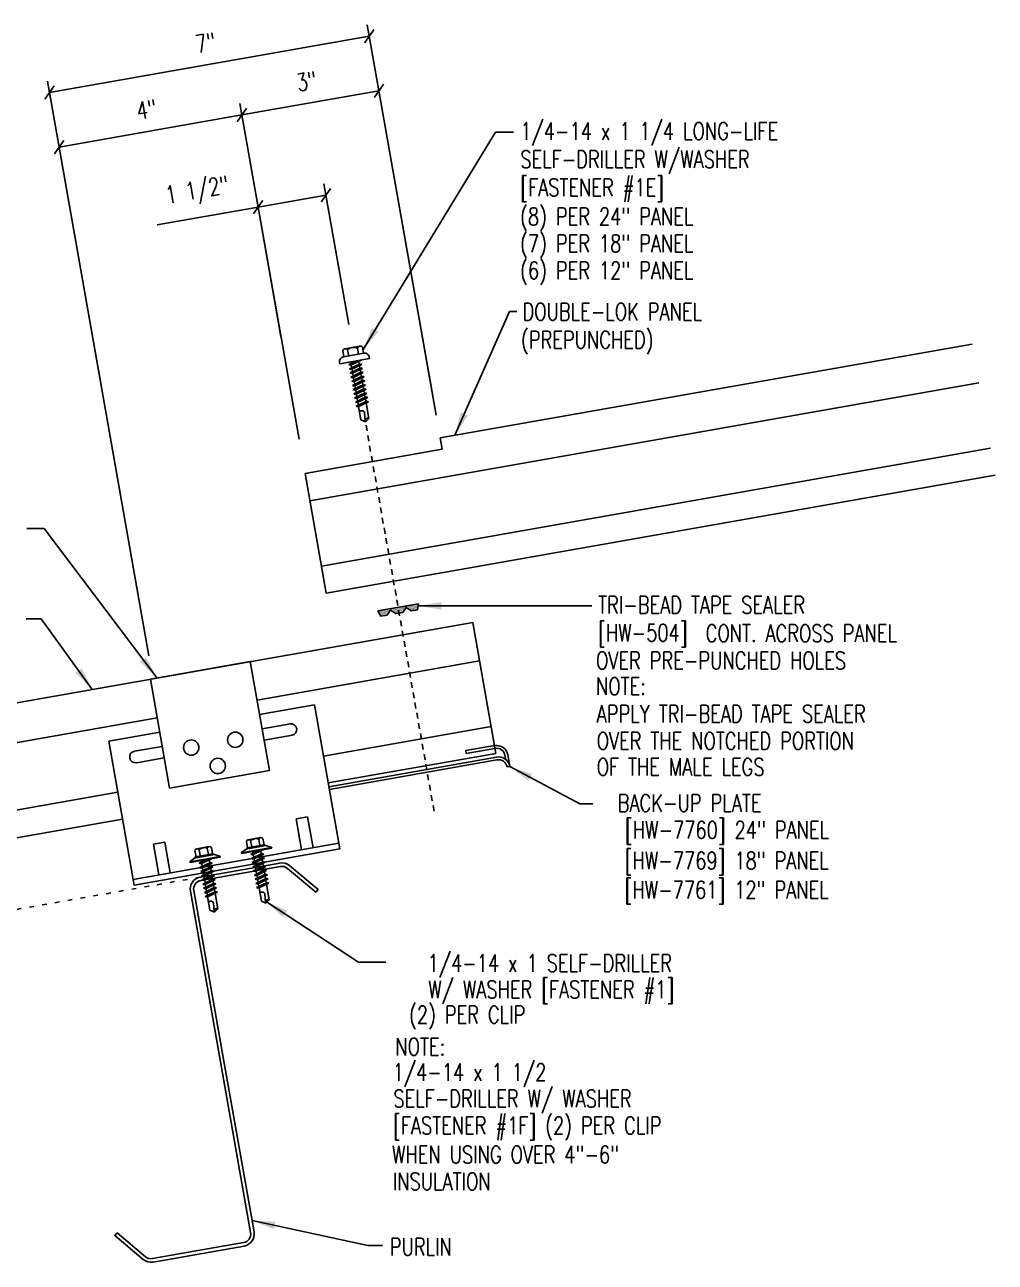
# Model space of a CAD drawing. Header units: inches. Extents: x 1 to 45.5, y 4.8 to 44.3.
# Drawn here: x 24.62 to 45.54, y 16.3 to 42.99 of the extents above; entities that cross this region are included whole.
import ezdxf
from ezdxf.enums import TextEntityAlignment as Align

# ---------------------------------------------------------------- set-up
doc = ezdxf.new("R2010")
doc.units = ezdxf.units.IN
doc.header["$MEASUREMENT"] = 0
doc.linetypes.add('ACAD_ISO07W100', pattern=[3, 0, -3])
doc.linetypes.add('DASH2', pattern=[0.1875, 0.125, -0.0625])
for name, color, linetype in [('CLIP', 5, 'Continuous'), ('DIM', 7, 'Continuous'), ('FASTENER', 9, 'Continuous'), ('PANEL', 11, 'Continuous'), ('STLA', 12, 'Continuous'), ('TAPE', 8, 'Continuous'), ('TEXT', 2, 'Continuous')]:
    doc.layers.add(name, color=color, linetype=linetype)
doc.styles.add('TEXT1', font='ROMANS.shx', dxfattribs={"width": 0.75, "height": 0.375})
doc.dimstyles.new('DETAIL', dxfattribs={"dimscale": 4, "dimtxt": 0.09375, "dimasz": 0.0625, "dimexe": 0.0625, "dimexo": 0.125, "dimgap": 0.0625, "dimtad": 1, "dimdec": 4, "dimzin": 3, "dimdsep": 46, "dimlunit": 4, "dimtxsty": 'TEXT1', "dimblk": 'ARCHTICK', "dimcen": 0.0625, "dimclrd": 7, "dimclre": 7, "dimclrt": 2, "dimadec": 0, "dimazin": 0, "dimtfac": 0.59375, "dimtdec": 4, "dimtmove": 0, "dimatfit": 3, "dimfxl": 0, "dimfrac": 2, "dimtolj": 1, "dimtzin": 3, "dimarcsym": 0})
doc.dimstyles.new('DETAIL$7', dxfattribs={"dimscale": 4, "dimtxt": 0.09375, "dimasz": 0.125, "dimexe": 0.0625, "dimexo": 0.125, "dimgap": 0.0625, "dimtad": 1, "dimdec": 4, "dimzin": 3, "dimdsep": 46, "dimlunit": 4, "dimtxsty": 'TEXT1', "dimblk": 'ARCHTICK', "dimcen": 0.0625, "dimclrd": 7, "dimclre": 7, "dimclrt": 2, "dimadec": 0, "dimazin": 0, "dimtfac": 0.59375, "dimtdec": 4, "dimtmove": 0, "dimatfit": 3, "dimfxl": 0, "dimfrac": 2, "dimtolj": 1, "dimtzin": 3, "dimarcsym": 0})

# ---------------------------------------------------------------- blocks, each defined once
blk = doc.blocks.new('_ArchTick')
at = {"color": 0, "linetype": 'ByBlock', "const_width": 0.15}
blk.add_lwpolyline([(-0.5, -0.5), (0.5, 0.5)], dxfattribs=at)
blk = doc.blocks.new('*D18')
at = {"layer": 'DEFPOINTS', "color": 0}
for p in [(29.297, 41.044), (30.617, 33.559), (27.379, 28.886)]:
    blk.add_point(p, dxfattribs=at)
at = {"layer": 'DIM', "color": 7, "lineweight": -2}
for p, q in [((30.53, 34.051), (29.254, 41.29)), ((25.358, 40.349), (29.297, 41.044)), ((27.292, 29.378), (25.315, 40.595))]:
    blk.add_line(p, q, dxfattribs=at)
at = {"layer": 'DIM', "color": 7, "lineweight": -2, "xscale": 0.25, "yscale": 0.25, "zscale": 0.25}
for p, rotation in [((29.297, 41.044), 9.99999999999999), ((25.358, 40.349), 190)]:
    blk.add_blockref('_ArchTick', p, dxfattribs=dict(at, rotation=rotation))
at = {"layer": 'DIM', "color": 2, "insert": (27.245, 41.162), "char_height": 0.375, "attachment_point": 5, "rotation": 10, "style": 'TEXT1'}
blk.add_mtext('\\A1;4"', dxfattribs=at)
blk = doc.blocks.new('*D19')
at = {"layer": 'DEFPOINTS', "color": 0}
for p in [(32.252, 41.564), (33.571, 34.08), (30.617, 33.559)]:
    blk.add_point(p, dxfattribs=at)
at = {"layer": 'DIM', "color": 7, "lineweight": -2}
for p, q in [((33.485, 34.572), (32.208, 41.811)), ((29.297, 41.044), (32.252, 41.564)), ((30.53, 34.051), (29.254, 41.29))]:
    blk.add_line(p, q, dxfattribs=at)
at = {"layer": 'DIM', "color": 7, "lineweight": -2, "xscale": 0.25, "yscale": 0.25, "zscale": 0.25}
for p, rotation in [((32.252, 41.564), 9.99999999999999), ((29.297, 41.044), 190)]:
    blk.add_blockref('_ArchTick', p, dxfattribs=dict(at, rotation=rotation))
at = {"layer": 'DIM', "color": 2, "insert": (30.692, 41.77), "char_height": 0.375, "attachment_point": 5, "rotation": 10, "style": 'TEXT1'}
blk.add_mtext('\\A1;3"', dxfattribs=at)
blk = doc.blocks.new('*X9')
at = {"color": 0}
for p, q in [((-0.434, 0.135), (-0.434, 0.135)), ((-0.434, 0.123), (-0.434, 0.123)), ((-0.422, 0.141), (-0.422, 0.141)), ((-0.422, 0.129), (-0.422, 0.129)), ((-0.422, 0.117), (-0.422, 0.117)), ((-0.422, 0.105), (-0.422, 0.105)), ((-0.422, 0.094), (-0.422, 0.094)), ((-0.422, 0.082), (-0.422, 0.082)), ((-0.41, 0.135), (-0.41, 0.135)), ((-0.41, 0.123), (-0.41, 0.123)), ((-0.41, 0.111), (-0.41, 0.111)), ((-0.41, 0.1), (-0.41, 0.1)), ((-0.41, 0.088), (-0.41, 0.088)), ((-0.41, 0.076), (-0.41, 0.076)), ((-0.41, 0.064), (-0.41, 0.064)), ((-0.41, 0.053), (-0.41, 0.053)), ((-0.41, 0.041), (-0.41, 0.041)), ((-0.398, 0.141), (-0.398, 0.141)), ((-0.398, 0.129), (-0.398, 0.129)), ((-0.398, 0.117), (-0.398, 0.117)), ((-0.398, 0.105), (-0.398, 0.105)), ((-0.398, 0.094), (-0.398, 0.094)), ((-0.398, 0.082), (-0.398, 0.082)), ((-0.398, 0.07), (-0.398, 0.07)), ((-0.398, 0.059), (-0.398, 0.059)), ((-0.398, 0.047), (-0.398, 0.047)), ((-0.398, 0.035), (-0.398, 0.035)), ((-0.398, 0.023), (-0.398, 0.023)), ((-0.387, 0.135), (-0.387, 0.135)), ((-0.387, 0.123), (-0.387, 0.123)), ((-0.387, 0.111), (-0.387, 0.111)), ((-0.387, 0.1), (-0.387, 0.1)), ((-0.387, 0.088), (-0.387, 0.088)), ((-0.387, 0.076), (-0.387, 0.076)), ((-0.387, 0.064), (-0.387, 0.064)), ((-0.387, 0.053), (-0.387, 0.053)), ((-0.387, 0.041), (-0.387, 0.041)), ((-0.387, 0.029), (-0.387, 0.029)), ((-0.375, 0.141), (-0.375, 0.141)), ((-0.375, 0.129), (-0.375, 0.129)), ((-0.375, 0.117), (-0.375, 0.117)), ((-0.375, 0.105), (-0.375, 0.105)), ((-0.375, 0.094), (-0.375, 0.094)), ((-0.375, 0.082), (-0.375, 0.082)), ((-0.375, 0.07), (-0.375, 0.07)), ((-0.375, 0.059), (-0.375, 0.059)), ((-0.375, 0.047), (-0.375, 0.047)), ((-0.375, 0.035), (-0.375, 0.035)), ((-0.375, 0.023), (-0.375, 0.023)), ((-0.363, 0.135), (-0.363, 0.135)), ((-0.363, 0.123), (-0.363, 0.123)), ((-0.363, 0.111), (-0.363, 0.111)), ((-0.363, 0.1), (-0.363, 0.1)), ((-0.363, 0.088), (-0.363, 0.088)), ((-0.363, 0.076), (-0.363, 0.076)), ((-0.363, 0.064), (-0.363, 0.064)), ((-0.363, 0.053), (-0.363, 0.053)), ((-0.363, 0.041), (-0.363, 0.041)), ((-0.363, 0.029), (-0.363, 0.029)), ((-0.352, 0.141), (-0.352, 0.141)), ((-0.352, 0.129), (-0.352, 0.129)), ((-0.352, 0.117), (-0.352, 0.117)), ((-0.352, 0.105), (-0.352, 0.105)), ((-0.352, 0.094), (-0.352, 0.094)), ((-0.352, 0.082), (-0.352, 0.082)), ((-0.352, 0.07), (-0.352, 0.07)), ((-0.352, 0.059), (-0.352, 0.059)), ((-0.352, 0.047), (-0.352, 0.047)), ((-0.352, 0.035), (-0.352, 0.035)), ((-0.352, 0.023), (-0.352, 0.023)), ((-0.34, 0.135), (-0.34, 0.135)), ((-0.34, 0.123), (-0.34, 0.123)), ((-0.34, 0.111), (-0.34, 0.111)), ((-0.34, 0.1), (-0.34, 0.1)), ((-0.34, 0.088), (-0.34, 0.088)), ((-0.34, 0.076), (-0.34, 0.076)), ((-0.34, 0.064), (-0.34, 0.064)), ((-0.34, 0.053), (-0.34, 0.053)), ((-0.34, 0.041), (-0.34, 0.041)), ((-0.34, 0.029), (-0.34, 0.029)), ((-0.328, 0.141), (-0.328, 0.141)), ((-0.328, 0.129), (-0.328, 0.129)), ((-0.328, 0.117), (-0.328, 0.117)), ((-0.328, 0.105), (-0.328, 0.105)), ((-0.328, 0.094), (-0.328, 0.094)), ((-0.328, 0.082), (-0.328, 0.082)), ((-0.328, 0.07), (-0.328, 0.07)), ((-0.328, 0.059), (-0.328, 0.059)), ((-0.328, 0.047), (-0.328, 0.047)), ((-0.328, 0.035), (-0.328, 0.035)), ((-0.328, 0.023), (-0.328, 0.023)), ((-0.316, 0.135), (-0.316, 0.135)), ((-0.316, 0.123), (-0.316, 0.123)), ((-0.316, 0.111), (-0.316, 0.111)), ((-0.316, 0.1), (-0.316, 0.1)), ((-0.316, 0.088), (-0.316, 0.088)), ((-0.316, 0.076), (-0.316, 0.076)), ((-0.316, 0.064), (-0.316, 0.064)), ((-0.316, 0.053), (-0.316, 0.053)), ((-0.316, 0.041), (-0.316, 0.041)), ((-0.316, 0.029), (-0.316, 0.029)), ((-0.305, 0.141), (-0.305, 0.141)), ((-0.305, 0.129), (-0.305, 0.129)), ((-0.305, 0.117), (-0.305, 0.117)), ((-0.305, 0.105), (-0.305, 0.105)), ((-0.305, 0.094), (-0.305, 0.094)), ((-0.305, 0.082), (-0.305, 0.082)), ((-0.305, 0.07), (-0.305, 0.07)), ((-0.305, 0.059), (-0.305, 0.059)), ((-0.305, 0.047), (-0.305, 0.047)), ((-0.305, 0.035), (-0.305, 0.035)), ((-0.305, 0.023), (-0.305, 0.023)), ((-0.293, 0.135), (-0.293, 0.135)), ((-0.293, 0.123), (-0.293, 0.123)), ((-0.293, 0.111), (-0.293, 0.111)), ((-0.293, 0.1), (-0.293, 0.1)), ((-0.293, 0.088), (-0.293, 0.088)), ((-0.293, 0.076), (-0.293, 0.076)), ((-0.293, 0.064), (-0.293, 0.064)), ((-0.293, 0.053), (-0.293, 0.053)), ((-0.293, 0.041), (-0.293, 0.041)), ((-0.293, 0.029), (-0.293, 0.029)), ((-0.281, 0.141), (-0.281, 0.141)), ((-0.281, 0.129), (-0.281, 0.129)), ((-0.281, 0.117), (-0.281, 0.117)), ((-0.281, 0.105), (-0.281, 0.105)), ((-0.281, 0.094), (-0.281, 0.094)), ((-0.281, 0.082), (-0.281, 0.082)), ((-0.281, 0.07), (-0.281, 0.07)), ((-0.281, 0.059), (-0.281, 0.059)), ((-0.281, 0.047), (-0.281, 0.047)), ((-0.281, 0.035), (-0.281, 0.035)), ((-0.281, 0.023), (-0.281, 0.023)), ((-0.27, 0.135), (-0.27, 0.135)), ((-0.27, 0.123), (-0.27, 0.123)), ((-0.27, 0.111), (-0.27, 0.111)), ((-0.27, 0.1), (-0.27, 0.1)), ((-0.27, 0.088), (-0.27, 0.088)), ((-0.27, 0.076), (-0.27, 0.076)), ((-0.27, 0.064), (-0.27, 0.064)), ((-0.27, 0.053), (-0.27, 0.053)), ((-0.27, 0.041), (-0.27, 0.041)), ((-0.27, 0.029), (-0.27, 0.029)), ((-0.258, 0.141), (-0.258, 0.141)), ((-0.258, 0.129), (-0.258, 0.129)), ((-0.258, 0.117), (-0.258, 0.117)), ((-0.258, 0.105), (-0.258, 0.105)), ((-0.258, 0.094), (-0.258, 0.094)), ((-0.258, 0.082), (-0.258, 0.082)), ((-0.258, 0.07), (-0.258, 0.07)), ((-0.258, 0.059), (-0.258, 0.059)), ((-0.258, 0.047), (-0.258, 0.047)), ((-0.258, 0.035), (-0.258, 0.035)), ((-0.258, 0.023), (-0.258, 0.023)), ((-0.246, 0.135), (-0.246, 0.135)), ((-0.246, 0.123), (-0.246, 0.123)), ((-0.246, 0.111), (-0.246, 0.111)), ((-0.246, 0.1), (-0.246, 0.1)), ((-0.246, 0.088), (-0.246, 0.088)), ((-0.246, 0.076), (-0.246, 0.076)), ((-0.246, 0.064), (-0.246, 0.064)), ((-0.246, 0.053), (-0.246, 0.053)), ((-0.246, 0.041), (-0.246, 0.041)), ((-0.234, 0.141), (-0.234, 0.141)), ((-0.234, 0.129), (-0.234, 0.129)), ((-0.234, 0.117), (-0.234, 0.117)), ((-0.234, 0.105), (-0.234, 0.105)), ((-0.234, 0.094), (-0.234, 0.094)), ((-0.234, 0.082), (-0.234, 0.082)), ((-0.234, 0.07), (-0.234, 0.07)), ((-0.234, 0.059), (-0.234, 0.059)), ((-0.234, 0.047), (-0.234, 0.047)), ((-0.223, 0.135), (-0.223, 0.135)), ((-0.223, 0.123), (-0.223, 0.123)), ((-0.223, 0.111), (-0.223, 0.111)), ((-0.223, 0.1), (-0.223, 0.1)), ((-0.223, 0.088), (-0.223, 0.088)), ((-0.223, 0.076), (-0.223, 0.076)), ((-0.223, 0.064), (-0.223, 0.064)), ((-0.211, 0.141), (-0.211, 0.141)), ((-0.211, 0.129), (-0.211, 0.129)), ((-0.211, 0.117), (-0.211, 0.117)), ((-0.211, 0.105), (-0.211, 0.105)), ((-0.211, 0.094), (-0.211, 0.094)), ((-0.211, 0.082), (-0.211, 0.082)), ((-0.211, 0.07), (-0.211, 0.07)), ((-0.199, 0.135), (-0.199, 0.135)), ((-0.199, 0.123), (-0.199, 0.123)), ((-0.199, 0.111), (-0.199, 0.111)), ((-0.199, 0.1), (-0.199, 0.1)), ((-0.199, 0.088), (-0.199, 0.088)), ((-0.188, 0.141), (-0.188, 0.141)), ((-0.188, 0.129), (-0.188, 0.129)), ((-0.188, 0.117), (-0.188, 0.117)), ((-0.188, 0.105), (-0.188, 0.105)), ((-0.188, 0.094), (-0.188, 0.094)), ((-0.176, 0.135), (-0.176, 0.135)), ((-0.176, 0.123), (-0.176, 0.123)), ((-0.176, 0.111), (-0.176, 0.111)), ((-0.164, 0.141), (-0.164, 0.141)), ((-0.164, 0.129), (-0.164, 0.129)), ((-0.164, 0.117), (-0.164, 0.117)), ((-0.164, 0.105), (-0.164, 0.105)), ((-0.152, 0.135), (-0.152, 0.135)), ((-0.152, 0.123), (-0.152, 0.123)), ((-0.152, 0.111), (-0.152, 0.111)), ((-0.152, 0.1), (-0.152, 0.1)), ((-0.141, 0.141), (-0.141, 0.141)), ((-0.141, 0.129), (-0.141, 0.129)), ((-0.141, 0.117), (-0.141, 0.117)), ((-0.141, 0.105), (-0.141, 0.105)), ((-0.141, 0.094), (-0.141, 0.094)), ((-0.141, 0.082), (-0.141, 0.082)), ((-0.129, 0.135), (-0.129, 0.135)), ((-0.129, 0.123), (-0.129, 0.123)), ((-0.129, 0.111), (-0.129, 0.111)), ((-0.129, 0.1), (-0.129, 0.1)), ((-0.129, 0.088), (-0.129, 0.088)), ((-0.129, 0.076), (-0.129, 0.076)), ((-0.117, 0.141), (-0.117, 0.141)), ((-0.117, 0.129), (-0.117, 0.129)), ((-0.117, 0.117), (-0.117, 0.117)), ((-0.117, 0.105), (-0.117, 0.105)), ((-0.117, 0.094), (-0.117, 0.094)), ((-0.117, 0.082), (-0.117, 0.082)), ((-0.117, 0.07), (-0.117, 0.07)), ((-0.117, 0.059), (-0.117, 0.059)), ((-0.105, 0.135), (-0.105, 0.135)), ((-0.105, 0.123), (-0.105, 0.123)), ((-0.105, 0.111), (-0.105, 0.111)), ((-0.105, 0.1), (-0.105, 0.1)), ((-0.105, 0.088), (-0.105, 0.088)), ((-0.105, 0.076), (-0.105, 0.076)), ((-0.105, 0.064), (-0.105, 0.064)), ((-0.105, 0.053), (-0.105, 0.053)), ((-0.094, 0.141), (-0.094, 0.141)), ((-0.094, 0.129), (-0.094, 0.129)), ((-0.094, 0.117), (-0.094, 0.117)), ((-0.094, 0.105), (-0.094, 0.105)), ((-0.094, 0.094), (-0.094, 0.094)), ((-0.094, 0.082), (-0.094, 0.082)), ((-0.094, 0.07), (-0.094, 0.07)), ((-0.094, 0.059), (-0.094, 0.059)), ((-0.094, 0.047), (-0.094, 0.047)), ((-0.094, 0.035), (-0.094, 0.035)), ((-0.082, 0.135), (-0.082, 0.135)), ((-0.082, 0.123), (-0.082, 0.123)), ((-0.082, 0.111), (-0.082, 0.111)), ((-0.082, 0.1), (-0.082, 0.1)), ((-0.082, 0.088), (-0.082, 0.088)), ((-0.082, 0.076), (-0.082, 0.076)), ((-0.082, 0.064), (-0.082, 0.064)), ((-0.082, 0.053), (-0.082, 0.053)), ((-0.082, 0.041), (-0.082, 0.041)), ((-0.082, 0.029), (-0.082, 0.029)), ((-0.07, 0.141), (-0.07, 0.141)), ((-0.07, 0.129), (-0.07, 0.129)), ((-0.07, 0.117), (-0.07, 0.117)), ((-0.07, 0.105), (-0.07, 0.105)), ((-0.07, 0.094), (-0.07, 0.094)), ((-0.07, 0.082), (-0.07, 0.082)), ((-0.07, 0.07), (-0.07, 0.07)), ((-0.07, 0.059), (-0.07, 0.059)), ((-0.07, 0.047), (-0.07, 0.047)), ((-0.07, 0.035), (-0.07, 0.035)), ((-0.07, 0.023), (-0.07, 0.023)), ((-0.059, 0.135), (-0.059, 0.135)), ((-0.059, 0.123), (-0.059, 0.123)), ((-0.059, 0.111), (-0.059, 0.111)), ((-0.059, 0.1), (-0.059, 0.1)), ((-0.059, 0.088), (-0.059, 0.088)), ((-0.059, 0.076), (-0.059, 0.076)), ((-0.059, 0.064), (-0.059, 0.064)), ((-0.059, 0.053), (-0.059, 0.053)), ((-0.059, 0.041), (-0.059, 0.041)), ((-0.059, 0.029), (-0.059, 0.029)), ((-0.047, 0.141), (-0.047, 0.141)), ((-0.047, 0.129), (-0.047, 0.129)), ((-0.047, 0.117), (-0.047, 0.117)), ((-0.047, 0.105), (-0.047, 0.105)), ((-0.047, 0.094), (-0.047, 0.094)), ((-0.047, 0.082), (-0.047, 0.082)), ((-0.047, 0.07), (-0.047, 0.07)), ((-0.047, 0.059), (-0.047, 0.059)), ((-0.047, 0.047), (-0.047, 0.047)), ((-0.047, 0.035), (-0.047, 0.035)), ((-0.047, 0.023), (-0.047, 0.023)), ((-0.035, 0.135), (-0.035, 0.135)), ((-0.035, 0.123), (-0.035, 0.123)), ((-0.035, 0.111), (-0.035, 0.111)), ((-0.035, 0.1), (-0.035, 0.1)), ((-0.035, 0.088), (-0.035, 0.088)), ((-0.035, 0.076), (-0.035, 0.076)), ((-0.035, 0.064), (-0.035, 0.064)), ((-0.035, 0.053), (-0.035, 0.053)), ((-0.035, 0.041), (-0.035, 0.041)), ((-0.035, 0.029), (-0.035, 0.029)), ((-0.023, 0.141), (-0.023, 0.141)), ((-0.023, 0.129), (-0.023, 0.129)), ((-0.023, 0.117), (-0.023, 0.117)), ((-0.023, 0.105), (-0.023, 0.105)), ((-0.023, 0.094), (-0.023, 0.094)), ((-0.023, 0.082), (-0.023, 0.082)), ((-0.023, 0.07), (-0.023, 0.07)), ((-0.023, 0.059), (-0.023, 0.059)), ((-0.023, 0.047), (-0.023, 0.047)), ((-0.023, 0.035), (-0.023, 0.035)), ((-0.023, 0.023), (-0.023, 0.023)), ((-0.012, 0.135), (-0.012, 0.135)), ((-0.012, 0.123), (-0.012, 0.123)), ((-0.012, 0.111), (-0.012, 0.111)), ((-0.012, 0.1), (-0.012, 0.1)), ((-0.012, 0.088), (-0.012, 0.088)), ((-0.012, 0.076), (-0.012, 0.076)), ((-0.012, 0.064), (-0.012, 0.064)), ((-0.012, 0.053), (-0.012, 0.053)), ((-0.012, 0.041), (-0.012, 0.041)), ((-0.012, 0.029), (-0.012, 0.029)), ((0, 0.141), (0, 0.141)), ((0, 0.129), (0, 0.129)), ((0, 0.117), (0, 0.117)), ((0, 0.105), (0, 0.105)), ((0, 0.094), (0, 0.094)), ((0, 0.082), (0, 0.082)), ((0, 0.07), (0, 0.07)), ((0, 0.059), (0, 0.059)), ((0, 0.047), (0, 0.047)), ((0, 0.035), (0, 0.035)), ((0, 0.023), (0, 0.023)), ((0.012, 0.135), (0.012, 0.135)), ((0.012, 0.123), (0.012, 0.123)), ((0.012, 0.111), (0.012, 0.111)), ((0.012, 0.1), (0.012, 0.1)), ((0.012, 0.088), (0.012, 0.088)), ((0.012, 0.076), (0.012, 0.076)), ((0.012, 0.064), (0.012, 0.064)), ((0.012, 0.053), (0.012, 0.053)), ((0.012, 0.041), (0.012, 0.041)), ((0.012, 0.029), (0.012, 0.029)), ((0.023, 0.141), (0.023, 0.141)), ((0.023, 0.129), (0.023, 0.129)), ((0.023, 0.117), (0.023, 0.117)), ((0.023, 0.105), (0.023, 0.105)), ((0.023, 0.094), (0.023, 0.094)), ((0.023, 0.082), (0.023, 0.082)), ((0.023, 0.07), (0.023, 0.07)), ((0.023, 0.059), (0.023, 0.059)), ((0.023, 0.047), (0.023, 0.047)), ((0.023, 0.035), (0.023, 0.035)), ((0.023, 0.023), (0.023, 0.023)), ((0.035, 0.135), (0.035, 0.135)), ((0.035, 0.123), (0.035, 0.123)), ((0.035, 0.111), (0.035, 0.111)), ((0.035, 0.1), (0.035, 0.1)), ((0.035, 0.088), (0.035, 0.088)), ((0.035, 0.076), (0.035, 0.076)), ((0.035, 0.064), (0.035, 0.064)), ((0.035, 0.053), (0.035, 0.053)), ((0.035, 0.041), (0.035, 0.041)), ((0.035, 0.029), (0.035, 0.029)), ((0.047, 0.141), (0.047, 0.141)), ((0.047, 0.129), (0.047, 0.129)), ((0.047, 0.117), (0.047, 0.117)), ((0.047, 0.105), (0.047, 0.105)), ((0.047, 0.094), (0.047, 0.094)), ((0.047, 0.082), (0.047, 0.082)), ((0.047, 0.07), (0.047, 0.07)), ((0.047, 0.059), (0.047, 0.059)), ((0.047, 0.047), (0.047, 0.047)), ((0.047, 0.035), (0.047, 0.035)), ((0.047, 0.023), (0.047, 0.023)), ((0.059, 0.135), (0.059, 0.135)), ((0.059, 0.123), (0.059, 0.123)), ((0.059, 0.111), (0.059, 0.111)), ((0.059, 0.1), (0.059, 0.1)), ((0.059, 0.088), (0.059, 0.088)), ((0.059, 0.076), (0.059, 0.076)), ((0.059, 0.064), (0.059, 0.064)), ((0.059, 0.053), (0.059, 0.053)), ((0.059, 0.041), (0.059, 0.041)), ((0.059, 0.029), (0.059, 0.029)), ((0.07, 0.141), (0.07, 0.141)), ((0.07, 0.129), (0.07, 0.129)), ((0.07, 0.117), (0.07, 0.117)), ((0.07, 0.105), (0.07, 0.105)), ((0.07, 0.094), (0.07, 0.094)), ((0.07, 0.082), (0.07, 0.082)), ((0.07, 0.07), (0.07, 0.07)), ((0.07, 0.059), (0.07, 0.059)), ((0.07, 0.047), (0.07, 0.047)), ((0.07, 0.035), (0.07, 0.035)), ((0.07, 0.023), (0.07, 0.023)), ((0.082, 0.135), (0.082, 0.135)), ((0.082, 0.123), (0.082, 0.123)), ((0.082, 0.111), (0.082, 0.111)), ((0.082, 0.1), (0.082, 0.1)), ((0.082, 0.088), (0.082, 0.088)), ((0.082, 0.076), (0.082, 0.076)), ((0.082, 0.064), (0.082, 0.064)), ((0.082, 0.053), (0.082, 0.053)), ((0.082, 0.041), (0.082, 0.041)), ((0.082, 0.029), (0.082, 0.029)), ((0.094, 0.141), (0.094, 0.141)), ((0.094, 0.129), (0.094, 0.129)), ((0.094, 0.117), (0.094, 0.117)), ((0.094, 0.105), (0.094, 0.105)), ((0.094, 0.094), (0.094, 0.094)), ((0.094, 0.082), (0.094, 0.082)), ((0.094, 0.07), (0.094, 0.07)), ((0.094, 0.059), (0.094, 0.059)), ((0.094, 0.047), (0.094, 0.047)), ((0.094, 0.035), (0.094, 0.035)), ((0.105, 0.135), (0.105, 0.135)), ((0.105, 0.123), (0.105, 0.123)), ((0.105, 0.111), (0.105, 0.111)), ((0.105, 0.1), (0.105, 0.1)), ((0.105, 0.088), (0.105, 0.088)), ((0.105, 0.076), (0.105, 0.076)), ((0.105, 0.064), (0.105, 0.064)), ((0.105, 0.053), (0.105, 0.053)), ((0.117, 0.141), (0.117, 0.141)), ((0.117, 0.129), (0.117, 0.129)), ((0.117, 0.117), (0.117, 0.117)), ((0.117, 0.105), (0.117, 0.105)), ((0.117, 0.094), (0.117, 0.094)), ((0.117, 0.082), (0.117, 0.082)), ((0.117, 0.07), (0.117, 0.07)), ((0.117, 0.059), (0.117, 0.059)), ((0.129, 0.135), (0.129, 0.135)), ((0.129, 0.123), (0.129, 0.123)), ((0.129, 0.111), (0.129, 0.111)), ((0.129, 0.1), (0.129, 0.1)), ((0.129, 0.088), (0.129, 0.088)), ((0.129, 0.076), (0.129, 0.076)), ((0.141, 0.141), (0.141, 0.141)), ((0.141, 0.129), (0.141, 0.129)), ((0.141, 0.117), (0.141, 0.117)), ((0.141, 0.105), (0.141, 0.105)), ((0.141, 0.094), (0.141, 0.094)), ((0.141, 0.082), (0.141, 0.082)), ((0.152, 0.135), (0.152, 0.135)), ((0.152, 0.123), (0.152, 0.123)), ((0.152, 0.111), (0.152, 0.111)), ((0.152, 0.1), (0.152, 0.1)), ((0.164, 0.141), (0.164, 0.141)), ((0.164, 0.129), (0.164, 0.129)), ((0.164, 0.117), (0.164, 0.117)), ((0.164, 0.105), (0.164, 0.105)), ((0.176, 0.135), (0.176, 0.135)), ((0.176, 0.123), (0.176, 0.123)), ((0.176, 0.111), (0.176, 0.111)), ((0.188, 0.141), (0.188, 0.141)), ((0.188, 0.129), (0.188, 0.129)), ((0.188, 0.117), (0.188, 0.117)), ((0.188, 0.105), (0.188, 0.105)), ((0.188, 0.094), (0.188, 0.094)), ((0.199, 0.135), (0.199, 0.135)), ((0.199, 0.123), (0.199, 0.123)), ((0.199, 0.111), (0.199, 0.111)), ((0.199, 0.1), (0.199, 0.1)), ((0.199, 0.088), (0.199, 0.088)), ((0.211, 0.141), (0.211, 0.141)), ((0.211, 0.129), (0.211, 0.129)), ((0.211, 0.117), (0.211, 0.117)), ((0.211, 0.105), (0.211, 0.105)), ((0.211, 0.094), (0.211, 0.094)), ((0.211, 0.082), (0.211, 0.082)), ((0.211, 0.07), (0.211, 0.07)), ((0.223, 0.135), (0.223, 0.135)), ((0.223, 0.123), (0.223, 0.123)), ((0.223, 0.111), (0.223, 0.111)), ((0.223, 0.1), (0.223, 0.1)), ((0.223, 0.088), (0.223, 0.088)), ((0.223, 0.076), (0.223, 0.076)), ((0.223, 0.064), (0.223, 0.064)), ((0.234, 0.141), (0.234, 0.141)), ((0.234, 0.129), (0.234, 0.129)), ((0.234, 0.117), (0.234, 0.117)), ((0.234, 0.105), (0.234, 0.105)), ((0.234, 0.094), (0.234, 0.094)), ((0.234, 0.082), (0.234, 0.082)), ((0.234, 0.07), (0.234, 0.07)), ((0.234, 0.059), (0.234, 0.059)), ((0.234, 0.047), (0.234, 0.047)), ((0.246, 0.135), (0.246, 0.135)), ((0.246, 0.123), (0.246, 0.123)), ((0.246, 0.111), (0.246, 0.111)), ((0.246, 0.1), (0.246, 0.1)), ((0.246, 0.088), (0.246, 0.088)), ((0.246, 0.076), (0.246, 0.076)), ((0.246, 0.064), (0.246, 0.064)), ((0.246, 0.053), (0.246, 0.053)), ((0.246, 0.041), (0.246, 0.041)), ((0.258, 0.141), (0.258, 0.141)), ((0.258, 0.129), (0.258, 0.129)), ((0.258, 0.117), (0.258, 0.117)), ((0.258, 0.105), (0.258, 0.105)), ((0.258, 0.094), (0.258, 0.094)), ((0.258, 0.082), (0.258, 0.082)), ((0.258, 0.07), (0.258, 0.07)), ((0.258, 0.059), (0.258, 0.059)), ((0.258, 0.047), (0.258, 0.047)), ((0.258, 0.035), (0.258, 0.035)), ((0.258, 0.023), (0.258, 0.023)), ((0.27, 0.135), (0.27, 0.135)), ((0.27, 0.123), (0.27, 0.123)), ((0.27, 0.111), (0.27, 0.111)), ((0.27, 0.1), (0.27, 0.1)), ((0.27, 0.088), (0.27, 0.088)), ((0.27, 0.076), (0.27, 0.076)), ((0.27, 0.064), (0.27, 0.064)), ((0.27, 0.053), (0.27, 0.053)), ((0.27, 0.041), (0.27, 0.041)), ((0.27, 0.029), (0.27, 0.029)), ((0.281, 0.141), (0.281, 0.141)), ((0.281, 0.129), (0.281, 0.129)), ((0.281, 0.117), (0.281, 0.117)), ((0.281, 0.105), (0.281, 0.105)), ((0.281, 0.094), (0.281, 0.094)), ((0.281, 0.082), (0.281, 0.082)), ((0.281, 0.07), (0.281, 0.07)), ((0.281, 0.059), (0.281, 0.059)), ((0.281, 0.047), (0.281, 0.047)), ((0.281, 0.035), (0.281, 0.035)), ((0.281, 0.023), (0.281, 0.023)), ((0.293, 0.135), (0.293, 0.135)), ((0.293, 0.123), (0.293, 0.123)), ((0.293, 0.111), (0.293, 0.111)), ((0.293, 0.1), (0.293, 0.1)), ((0.293, 0.088), (0.293, 0.088)), ((0.293, 0.076), (0.293, 0.076)), ((0.293, 0.064), (0.293, 0.064)), ((0.293, 0.053), (0.293, 0.053)), ((0.293, 0.041), (0.293, 0.041)), ((0.293, 0.029), (0.293, 0.029)), ((0.305, 0.141), (0.305, 0.141)), ((0.305, 0.129), (0.305, 0.129)), ((0.305, 0.117), (0.305, 0.117)), ((0.305, 0.105), (0.305, 0.105)), ((0.305, 0.094), (0.305, 0.094)), ((0.305, 0.082), (0.305, 0.082)), ((0.305, 0.07), (0.305, 0.07)), ((0.305, 0.059), (0.305, 0.059)), ((0.305, 0.047), (0.305, 0.047)), ((0.305, 0.035), (0.305, 0.035)), ((0.305, 0.023), (0.305, 0.023)), ((0.316, 0.135), (0.316, 0.135)), ((0.316, 0.123), (0.316, 0.123)), ((0.316, 0.111), (0.316, 0.111)), ((0.316, 0.1), (0.316, 0.1)), ((0.316, 0.088), (0.316, 0.088)), ((0.316, 0.076), (0.316, 0.076)), ((0.316, 0.064), (0.316, 0.064)), ((0.316, 0.053), (0.316, 0.053)), ((0.316, 0.041), (0.316, 0.041)), ((0.316, 0.029), (0.316, 0.029)), ((0.328, 0.141), (0.328, 0.141)), ((0.328, 0.129), (0.328, 0.129)), ((0.328, 0.117), (0.328, 0.117)), ((0.328, 0.105), (0.328, 0.105)), ((0.328, 0.094), (0.328, 0.094)), ((0.328, 0.082), (0.328, 0.082)), ((0.328, 0.07), (0.328, 0.07)), ((0.328, 0.059), (0.328, 0.059)), ((0.328, 0.047), (0.328, 0.047)), ((0.328, 0.035), (0.328, 0.035)), ((0.328, 0.023), (0.328, 0.023)), ((0.34, 0.135), (0.34, 0.135)), ((0.34, 0.123), (0.34, 0.123)), ((0.34, 0.111), (0.34, 0.111)), ((0.34, 0.1), (0.34, 0.1)), ((0.34, 0.088), (0.34, 0.088)), ((0.34, 0.076), (0.34, 0.076)), ((0.34, 0.064), (0.34, 0.064)), ((0.34, 0.053), (0.34, 0.053)), ((0.34, 0.041), (0.34, 0.041)), ((0.34, 0.029), (0.34, 0.029)), ((0.352, 0.141), (0.352, 0.141)), ((0.352, 0.129), (0.352, 0.129)), ((0.352, 0.117), (0.352, 0.117)), ((0.352, 0.105), (0.352, 0.105)), ((0.352, 0.094), (0.352, 0.094)), ((0.352, 0.082), (0.352, 0.082)), ((0.352, 0.07), (0.352, 0.07)), ((0.352, 0.059), (0.352, 0.059)), ((0.352, 0.047), (0.352, 0.047)), ((0.352, 0.035), (0.352, 0.035)), ((0.352, 0.023), (0.352, 0.023)), ((0.363, 0.135), (0.363, 0.135)), ((0.363, 0.123), (0.363, 0.123)), ((0.363, 0.111), (0.363, 0.111)), ((0.363, 0.1), (0.363, 0.1)), ((0.363, 0.088), (0.363, 0.088)), ((0.363, 0.076), (0.363, 0.076)), ((0.363, 0.064), (0.363, 0.064)), ((0.363, 0.053), (0.363, 0.053)), ((0.363, 0.041), (0.363, 0.041)), ((0.363, 0.029), (0.363, 0.029)), ((0.375, 0.141), (0.375, 0.141)), ((0.375, 0.129), (0.375, 0.129)), ((0.375, 0.117), (0.375, 0.117)), ((0.375, 0.105), (0.375, 0.105)), ((0.375, 0.094), (0.375, 0.094)), ((0.375, 0.082), (0.375, 0.082)), ((0.375, 0.07), (0.375, 0.07)), ((0.375, 0.059), (0.375, 0.059)), ((0.375, 0.047), (0.375, 0.047)), ((0.375, 0.035), (0.375, 0.035)), ((0.375, 0.023), (0.375, 0.023)), ((0.387, 0.135), (0.387, 0.135)), ((0.387, 0.123), (0.387, 0.123)), ((0.387, 0.111), (0.387, 0.111)), ((0.387, 0.1), (0.387, 0.1)), ((0.387, 0.088), (0.387, 0.088)), ((0.387, 0.076), (0.387, 0.076)), ((0.387, 0.064), (0.387, 0.064)), ((0.387, 0.053), (0.387, 0.053)), ((0.387, 0.041), (0.387, 0.041)), ((0.387, 0.029), (0.387, 0.029)), ((0.398, 0.141), (0.398, 0.141)), ((0.398, 0.129), (0.398, 0.129)), ((0.398, 0.117), (0.398, 0.117)), ((0.398, 0.105), (0.398, 0.105)), ((0.398, 0.094), (0.398, 0.094)), ((0.398, 0.082), (0.398, 0.082)), ((0.398, 0.07), (0.398, 0.07)), ((0.398, 0.059), (0.398, 0.059)), ((0.398, 0.047), (0.398, 0.047)), ((0.398, 0.035), (0.398, 0.035)), ((0.398, 0.023), (0.398, 0.023)), ((0.41, 0.135), (0.41, 0.135)), ((0.41, 0.123), (0.41, 0.123)), ((0.41, 0.111), (0.41, 0.111)), ((0.41, 0.1), (0.41, 0.1)), ((0.41, 0.088), (0.41, 0.088)), ((0.41, 0.076), (0.41, 0.076)), ((0.41, 0.064), (0.41, 0.064)), ((0.41, 0.053), (0.41, 0.053)), ((0.41, 0.041), (0.41, 0.041)), ((0.422, 0.141), (0.422, 0.141)), ((0.422, 0.129), (0.422, 0.129)), ((0.422, 0.117), (0.422, 0.117)), ((0.422, 0.105), (0.422, 0.105)), ((0.422, 0.094), (0.422, 0.094)), ((0.422, 0.082), (0.422, 0.082)), ((0.434, 0.135), (0.434, 0.135)), ((0.434, 0.123), (0.434, 0.123))]:
    blk.add_line(p, q, dxfattribs=at)
blk = doc.blocks.new('TRIBEAD')
at = {"layer": 'TAPE', "color": 9}
blk.add_lwpolyline([(-0.403, 0.018), (-0.442, 0.141), (0.442, 0.141), (0.403, 0.018), (0.26, 0.018), (0.17, 0.109), (0.079, 0.018), (0, 0.018), (-0.079, 0.018), (-0.17, 0.109), (-0.26, 0.018)], close=True, dxfattribs=at)
at = {"layer": 'TAPE', "color": 251}
blk.add_blockref('*X9', (0, 0), dxfattribs=at)
blk = doc.blocks.new('FZ7')
at = {"layer": 'FASTENER'}
for p, q in [((-0.215, 0.305), (-0.215, 0.171)), ((-0.161, 0.337), (0.161, 0.337)), ((-0.107, 0.305), (-0.107, 0.171)), ((0.107, 0.305), (0.107, 0.171)), ((0.215, 0.305), (0.215, 0.171)), ((-0.324, 0.071), (-0.324, 0.037)), ((-0.324, 0.037), (0.324, 0.037)), ((-0.224, 0.171), (0.215, 0.171)), ((-0.139, -0.016), (0.046, 0.037)), ((-0.104, -0.036), (0.139, 0.033)), ((-0.086, 0.037), (-0.086, -0.001)), ((-0.086, 0.037), (0.086, 0.037)), ((0.086, 0.037), (0.133, 0.037)), ((0.086, 0.018), (0.086, -0.042)), ((0.139, 0.033), (0.133, 0.037)), ((0.324, 0.071), (0.324, 0.037)), ((-0.104, -0.036), (-0.139, -0.016)), ((-0.139, -0.107), (0.104, -0.038)), ((-0.104, -0.127), (-0.139, -0.107)), ((-0.139, -0.198), (0.104, -0.128)), ((-0.104, -0.218), (-0.139, -0.198)), ((-0.139, -0.289), (0.104, -0.219)), ((-0.104, -0.127), (0.139, -0.058)), ((-0.104, -0.218), (0.139, -0.149)), ((-0.104, -0.309), (0.139, -0.239)), ((-0.086, -0.031), (-0.086, -0.092)), ((-0.086, -0.122), (-0.086, -0.183)), ((-0.086, -0.213), (-0.086, -0.274)), ((0.086, -0.073), (0.086, -0.133)), ((0.086, -0.164), (0.086, -0.224)), ((0.086, -0.255), (0.086, -0.315)), ((0.139, -0.058), (0.104, -0.038)), ((0.139, -0.149), (0.104, -0.128)), ((0.139, -0.239), (0.104, -0.219)), ((-0.104, -0.309), (-0.139, -0.289)), ((-0.139, -0.38), (0.104, -0.31)), ((-0.104, -0.4), (-0.139, -0.38)), ((-0.139, -0.47), (0.104, -0.401)), ((-0.104, -0.491), (-0.139, -0.47)), ((-0.139, -0.561), (0.104, -0.492)), ((-0.104, -0.4), (0.139, -0.33)), ((-0.104, -0.491), (0.139, -0.421)), ((-0.104, -0.581), (0.139, -0.512)), ((-0.086, -0.304), (-0.086, -0.364)), ((-0.086, -0.395), (-0.086, -0.455)), ((-0.086, -0.486), (-0.086, -0.546)), ((0.086, -0.345), (0.086, -0.406)), ((0.086, -0.436), (0.086, -0.497)), ((0.086, -0.527), (0.086, -0.588)), ((0.139, -0.33), (0.104, -0.31)), ((0.139, -0.421), (0.104, -0.401)), ((0.139, -0.512), (0.104, -0.492)), ((-0.104, -0.581), (-0.139, -0.561)), ((-0.139, -0.652), (0.104, -0.583)), ((-0.104, -0.672), (-0.139, -0.652)), ((-0.139, -0.743), (0.104, -0.674)), ((-0.104, -0.763), (-0.139, -0.743)), ((-0.139, -0.834), (0.104, -0.765)), ((-0.104, -0.672), (0.139, -0.603)), ((-0.104, -0.763), (0.139, -0.694)), ((-0.104, -0.854), (0.139, -0.785)), ((-0.086, -0.577), (-0.086, -0.637)), ((-0.086, -0.667), (-0.086, -0.728)), ((-0.086, -0.758), (-0.086, -0.819)), ((0.086, -0.618), (0.086, -0.679)), ((0.086, -0.709), (0.086, -0.77)), ((0.086, -0.8), (0.086, -0.861)), ((0.139, -0.603), (0.104, -0.583)), ((0.139, -0.694), (0.104, -0.674)), ((0.139, -0.785), (0.104, -0.765)), ((-0.104, -0.854), (-0.139, -0.834)), ((-0.139, -0.925), (0.104, -0.856)), ((-0.104, -0.945), (-0.139, -0.925)), ((-0.104, -0.945), (0.139, -0.876)), ((-0.086, -0.849), (-0.086, -0.91)), ((-0.086, -0.94), (-0.086, -1.232)), ((0.086, -0.891), (0.086, -1.232)), ((0.139, -0.876), (0.104, -0.856)), ((0, -1.293), (-0.086, -1.232)), ((-0.002, -1.277), (0.014, -1.091)), ((0, -1.293), (0.086, -1.232))]:
    blk.add_line(p, q, dxfattribs=at)
for centre, radius, start, end in [((-0.161, 0.274), 0.0628, 29.8754, 150.1246), ((0, 0.141), 0.196, 56.9974, 123.0026), ((0.161, 0.274), 0.0628, 29.8754, 150.1246), ((-0.224, 0.071), 0.1, 90, 180), ((0.224, 0.071), 0.1, 0, 90), ((-0.046, -1.102), 0.0615, 11.1445, 130.906), ((0.054, -1.278), 0.0563, 55.4585, 194.8454)]:
    blk.add_arc(centre, radius, start, end, dxfattribs=at)
blk = doc.blocks.new('*D20')
at = {"color": 7, "lineweight": -2}
for p, q in [((33.398, 35.064), (32, 42.99)), ((25.15, 41.528), (32.044, 42.743)), ((27.206, 29.871), (25.107, 41.774))]:
    blk.add_line(p, q, dxfattribs=at)
at = {"layer": 'DEFPOINTS', "color": 0}
for p in [(32.044, 42.743), (33.485, 34.572), (27.292, 29.378)]:
    blk.add_point(p, dxfattribs=at)
at = {"color": 7, "lineweight": -2, "xscale": 0.25, "yscale": 0.25, "zscale": 0.25}
for p, rotation in [((32.044, 42.743), 10.0000000000004), ((25.15, 41.528), 190.0000000000004)]:
    blk.add_blockref('_ArchTick', p, dxfattribs=dict(at, rotation=rotation))
at = {"color": 2, "insert": (28.515, 42.602), "char_height": 0.375, "attachment_point": 5, "rotation": 10, "style": 'TEXT1'}
blk.add_mtext('\\A1;7"', dxfattribs=at)
blk = doc.blocks.new('MB_DW1')
at = {"layer": 'FASTENER'}
for p, q in [((-0.181, 0.276), (-0.181, 0.137)), ((-0.135, 0.302), (0.135, 0.302)), ((-0.089, 0.276), (-0.089, 0.137)), ((0.089, 0.276), (0.089, 0.137)), ((0.181, 0.276), (0.181, 0.137)), ((-0.217, 0.114), (-0.326, 0.059)), ((-0.326, 0.059), (-0.326, 0.049)), ((-0.326, 0.049), (0.326, 0.049)), ((-0.217, 0.114), (0.217, 0.114)), ((-0.193, 0.137), (0.193, 0.137)), ((-0.193, 0.119), (0.193, 0.119)), ((-0.181, 0.137), (0.181, 0.137)), ((-0.139, -0.016), (0.046, 0.037)), ((-0.104, -0.036), (0.139, 0.033)), ((-0.086, 0.037), (-0.086, -0.001)), ((-0.086, 0.037), (0.086, 0.037)), ((0.086, 0.037), (0.133, 0.037)), ((0.086, 0.018), (0.086, -0.042)), ((0.139, 0.033), (0.133, 0.037)), ((0.217, 0.114), (0.326, 0.059)), ((0.326, 0.059), (0.326, 0.049)), ((-0.104, -0.036), (-0.139, -0.016)), ((-0.139, -0.107), (0.104, -0.038)), ((-0.104, -0.127), (-0.139, -0.107)), ((-0.139, -0.198), (0.104, -0.128)), ((-0.104, -0.218), (-0.139, -0.198)), ((-0.139, -0.289), (0.104, -0.219)), ((-0.104, -0.127), (0.139, -0.058)), ((-0.104, -0.218), (0.139, -0.149)), ((-0.104, -0.309), (0.139, -0.239)), ((-0.086, -0.031), (-0.086, -0.092)), ((-0.086, -0.122), (-0.086, -0.183)), ((-0.086, -0.213), (-0.086, -0.274)), ((0.086, -0.073), (0.086, -0.133)), ((0.086, -0.164), (0.086, -0.224)), ((0.086, -0.255), (0.086, -0.315)), ((0.139, -0.058), (0.104, -0.038)), ((0.139, -0.149), (0.104, -0.128)), ((0.139, -0.239), (0.104, -0.219)), ((-0.104, -0.309), (-0.139, -0.289)), ((-0.139, -0.38), (0.104, -0.31)), ((-0.104, -0.4), (-0.139, -0.38)), ((-0.139, -0.47), (0.104, -0.401)), ((-0.104, -0.491), (-0.139, -0.47)), ((-0.139, -0.561), (0.104, -0.492)), ((-0.104, -0.4), (0.139, -0.33)), ((-0.104, -0.491), (0.139, -0.421)), ((-0.104, -0.581), (0.139, -0.512)), ((-0.086, -0.304), (-0.086, -0.364)), ((-0.086, -0.395), (-0.086, -0.455)), ((-0.086, -0.486), (-0.086, -0.546)), ((0.086, -0.345), (0.086, -0.406)), ((0.086, -0.436), (0.086, -0.497)), ((0.086, -0.527), (0.086, -0.588)), ((0.139, -0.33), (0.104, -0.31)), ((0.139, -0.421), (0.104, -0.401)), ((0.139, -0.512), (0.104, -0.492)), ((-0.104, -0.581), (-0.139, -0.561)), ((-0.139, -0.652), (0.104, -0.583)), ((-0.104, -0.672), (-0.139, -0.652)), ((-0.139, -0.743), (0.104, -0.674)), ((-0.104, -0.763), (-0.139, -0.743)), ((-0.104, -0.672), (0.139, -0.603)), ((-0.104, -0.763), (0.139, -0.694)), ((-0.086, -0.577), (-0.086, -0.637)), ((-0.086, -0.667), (-0.086, -0.728)), ((-0.086, -0.758), (-0.086, -1.05)), ((0.086, -0.618), (0.086, -0.679)), ((0.086, -0.709), (0.086, -1.05)), ((0.139, -0.603), (0.104, -0.583)), ((0.139, -0.694), (0.104, -0.674)), ((0, -1.111), (-0.086, -1.05)), ((-0.002, -1.095), (0.014, -0.909)), ((0, -1.111), (0.086, -1.05))]:
    blk.add_line(p, q, dxfattribs=at)
blk.add_lwpolyline([(-0.331, 0.037), (-0.331, 0.049), (0.331, 0.049), (0.331, 0.037)], close=True, dxfattribs=at)
for centre, radius, start, end in [((-0.135, 0.25), 0.0527, 29.8754, 150.1246), ((0, 0.138), 0.164, 56.9974, 123.0026), ((0.135, 0.25), 0.0527, 29.8754, 150.1246), ((-0.193, 0.128), 0.00894, 90, 270), ((0.193, 0.128), 0.00894, 270, 90), ((-0.046, -0.921), 0.0615, 11.1445, 130.906), ((0.054, -1.097), 0.0563, 55.4585, 194.8454)]:
    blk.add_arc(centre, radius, start, end, dxfattribs=at)
blk = doc.blocks.new('A$C0B323C8E')
at = {"layer": 'CLIP'}
for p, q in [((-1.293, 2.862), (0.86, 3.242)), ((0.86, 3.242), (1.274, 0.894)), ((-0.879, 0.514), (-1.293, 2.862)), ((1.061, 2.1), (2.243, 2.309)), ((2.243, 2.309), (2.791, -0.797)), ((1.116, 1.793), (1.724, 1.9)), ((-2.189, 1.527), (-1.092, 1.721)), ((1.159, 1.546), (1.767, 1.654)), ((-1.641, -1.579), (-2.189, 1.527)), ((-1.637, 1.307), (-1.038, 1.413)), ((-1.594, 1.061), (-0.994, 1.167)), ((-0.879, 0.514), (1.274, 0.894)), ((2.097, -0.109), (1.851, -0.152)), ((1.851, -0.152), (1.967, -0.815)), ((2.214, -0.772), (2.097, -0.109)), ((-1.663, -1.455), (2.769, -0.674)), ((-1.641, -1.579), (2.791, -0.797)), ((-0.981, -0.652), (-1.227, -0.695)), ((-1.227, -0.695), (-1.11, -1.358)), ((-0.981, -0.652), (-0.864, -1.315)), ((-0.864, -1.315), (-0.981, -0.652))]:
    blk.add_line(p, q, dxfattribs=at)
for centre in [(0.537, 1.554), (-0.413, 1.386), (0.16, 0.99)]:
    blk.add_circle(centre, 0.165, dxfattribs=at)
for centre, start, end in [((1.737, 1.775), 280, 100), ((-1.616, 1.184), 100, 280)]:
    blk.add_arc(centre, 0.125, start, end, dxfattribs=at)
blk = doc.blocks.new('dsc-HW-504')
at = {"layer": 'TEXT', "style": 'TEXT1', "width": 0.75}
for s, p in [('TRI-BEAD TAPE SEALER', (0, 0)), ('[HW-504]', (0, -0.6))]:
    blk.add_text(s, height=0.375, dxfattribs=at).set_placement(p)
at = {"layer": 'TEXT', "style": 'TEXT1', "flags": 1}
for tag, p in [('COLOR', (0, -1.2)), ('CALC', (0, -1.2)), ('OPT1', (0, -1.2)), ('OPT2', (0, -1.2)), ('OPT3', (0, -1.2)), ('GAGE', (0, -1.2)), ('SHPLN', (0, -1.2)), ('PART', (0, -1.2)), ('DESCRIPTION', (0, -1.2)), ('MULTIPLE', (0, -1.2)), ('SPARE1', (0, -1.8)), ('SPARE2', (0, -1.8)), ('SPARE3', (0, -1.8)), ('SPARE4', (0, -1.8)), ('SPARE5', (0, -1.8)), ('SPARE6', (0, -1.8)), ('SPARE7', (0, -1.8)), ('SPARE8', (0, -1.8)), ('SPARE9', (0, -1.8)), ('SPARE10', (0, -1.8))]:
    blk.add_attdef(tag, p, '', height=0.375, dxfattribs=at)
blk = doc.blocks.new('*D17')
at = {"layer": 'DEFPOINTS', "color": 0}
for p in [(29.648, 39.057), (31.688, 36.032), (30.226, 35.775)]:
    blk.add_point(p, dxfattribs=at)
at = {"layer": 'DIM', "color": 7, "lineweight": -2}
for p, q in [((31.601, 36.525), (31.066, 39.561)), ((30.139, 36.267), (29.604, 39.303)), ((31.109, 39.314), (29.648, 39.057)), ((29.648, 39.057), (27.471, 38.673))]:
    blk.add_line(p, q, dxfattribs=at)
at = {"layer": 'DIM', "color": 7, "lineweight": -2, "xscale": 0.25, "yscale": 0.25, "zscale": 0.25}
for p, rotation in [((31.109, 39.314), 10.00000000000012), ((29.648, 39.057), 190.0000000000001)]:
    blk.add_blockref('_ArchTick', p, dxfattribs=dict(at, rotation=rotation))
at = {"layer": 'DIM', "color": 2, "insert": (28.343, 39.371), "char_height": 0.375, "attachment_point": 5, "rotation": 10, "style": 'TEXT1'}
blk.add_mtext('\\A1;1 1/2"', dxfattribs=at)
blk = doc.blocks.new('A$C29E00AA3')
at = {"layer": 'TEXT', "style": 'TEXT1', "width": 0.75}
for s, p in [('1/4-14 x 1 SELF-DRILLER', (0.505, 0.581)), ('W/ WASHER [FASTENER #1]', (0.555, 0.012)), ('(2) PER CLIP', (-2.655, -0.531))]:
    blk.add_text(s, height=0.375, dxfattribs=at).set_placement(p, align=Align.RIGHT)
blk = doc.blocks.new('FD-F1e')
at = {"layer": 'TEXT', "style": 'TEXT1', "width": 0.75}
for s, p in [('1/4-14 x 1 1/4 LONG-LIFE', (0.0047, -0.0408)), ('SELF-DRILLER W/WASHER', (0.0047, -0.1926)), ('[FASTENER #1E]', (0.0047, -0.3444))]:
    blk.add_text(s, height=0.09375, dxfattribs=at).set_placement(p)
blk.add_attdef('(QUANTITY)', (0.9263, -0.3444), '', height=0.0938, dxfattribs=at)
at = {"layer": 'TEXT', "style": 'TEXT1', "flags": 1}
for tag, p in [('Color', (0.0245, -0.5337)), ('Calc', (0.0245, -0.5337)), ('Opt1', (0.0245, -0.5337)), ('Opt2', (0.0245, -0.5337)), ('Opt3', (0.0245, -0.5337)), ('Description', (0.0245, -0.5337)), ('Multiple', (0.0245, -0.5337)), ('Part', (0.0245, -0.5337)), ('Spare1', (0.0245, -0.7212)), ('Spare2', (0.0245, -0.7212)), ('Spare3', (0.0245, -0.7212)), ('Spare4', (0.0245, -0.7212)), ('Spare5', (0.0245, -0.7212)), ('Spare6', (0.0245, -0.7212)), ('Spare7', (0.0245, -0.7212)), ('Spare8', (0.0245, -0.7212)), ('Spare9', (0.0245, -0.7212)), ('Spare10', (0.0245, -0.7212))]:
    blk.add_attdef(tag, p, '', height=0.0938, dxfattribs=at)

msp = doc.modelspace()

# ---------------------------------------------------------------- linework, layer by layer
at = {"layer": 'DIM', "color": 251, "linetype": 'DASH2'}
msp.add_line((31.97303, 34.35267), (33.45613, 25.94157), dxfattribs=at)
at = {"layer": 'PANEL'}
for p, q in [((45.03855, 36.10155), (33.57145, 34.07959)), ((30.76393, 32.72549), (45.18546, 35.2684)), ((33.57145, 34.07959), (33.61486, 33.83338)), ((33.61486, 33.83338), (30.66044, 33.31244)), ((31.01294, 31.31328), (45.43447, 33.85618)), ((30.66044, 33.31244), (31.1154, 30.73224)), ((34.27292, 30.10134), (34.77129, 27.27494)), ((34.41983, 29.26819), (29.62527, 28.42278)), ((27.47199, 28.0431), (18.10483, 26.39142)), ((34.66884, 27.85598), (31.05601, 27.21894)), ((26.62438, 26.43752), (18.35384, 24.9792))]:
    msp.add_line(p, q, dxfattribs=at)
for points in [[(31.1154, 30.73224), (45.53692, 33.27515)], [(17.95792, 27.22457), (34.27292, 30.10134)], [(34.77129, 27.27494), (31.15846, 26.6379)], [(26.72683, 25.85649), (18.4563, 24.39817)]]:
    msp.add_lwpolyline(points, dxfattribs=at)
at = {"layer": 'STLA'}
msp.add_line((35.07193, 26.99406), (35.01304, 26.98367), dxfattribs=at)
for points in [[(34.98504, 27.14247), (34.96914, 27.23263, 0.41421356), (34.75193, 27.38473), (34.13377, 27.27573), (34.12339, 27.33462), (34.74155, 27.44362, -0.41421356), (35.02804, 27.24302), (35.07193, 26.99406)], [(31.17262, 26.55762), (34.78545, 27.19466, -0.41421356), (35.07193, 26.99406)], [(35.01304, 26.98367, 0.41421356), (34.79583, 27.13577), (31.183, 26.49873)]]:
    msp.add_lwpolyline(points, format="xyb", dxfattribs=at)
msp.add_lwpolyline([(26.60872, 16.9329), (27.21982, 16.42013, 0.22169466), (27.3729, 16.37911), (29.33319, 16.72476, 0.41421356), (29.48529, 16.94197), (28.83622, 20.62299), (28.18716, 24.304, -0.41421356), (28.39985, 24.60775), (30.11394, 24.90999, -0.22169466), (30.32801, 24.85263), (30.93911, 24.33986), (30.89109, 24.28263), (30.27999, 24.79541, 0.22169466), (30.12691, 24.83643), (28.41282, 24.53419, 0.41421356), (28.26073, 24.31698), (28.90979, 20.63596), (29.55885, 16.95495, -0.41421356), (29.34617, 16.6512), (27.38587, 16.30555, -0.22169466), (27.1718, 16.36291), (26.5607, 16.87568)], format="xyb", close=True, dxfattribs=at)
at = {"layer": 'TEXT', "linetype": 'ACAD_ISO07W100', "ltscale": 0.06}
msp.add_line((28.39985, 24.60775), (18.72271, 22.90141), dxfattribs=at)

# ---------------------------------------------------------------- block references
msp.add_blockref('dsc-HW-504', (36.97687, 30.28952))
at = {"layer": 'CLIP'}
msp.add_blockref('A$C0B323C8E', (28.61827, 26.01436), dxfattribs=at)
at = {"layer": 'FASTENER'}
for name, p, rotation in [('FZ7', (31.73566, 35.69887), 9.999999999999986), ('MB_DW1', (29.62125, 25.13821), 9.999999999999776), ('MB_DW1', (28.51197, 24.94455), 9.999999999999776)]:
    msp.add_blockref(name, p, dxfattribs=dict(at, rotation=rotation))
at = {"layer": 'TAPE', "rotation": 9.999999999999986}
msp.add_blockref('TRIBEAD', (32.69022, 30.28524), dxfattribs=at)
at = {"layer": 'TEXT', "xscale": 4, "yscale": 4, "zscale": 4}
msp.add_blockref('FD-F1e', (35.28113, 40.67153), dxfattribs=at)
at = {"layer": 'TEXT'}
msp.add_blockref('A$C29E00AA3', (38.06404, 21.98456), dxfattribs=at)

# ---------------------------------------------------------------- texts
at = {"layer": 'TEXT', "style": 'TEXT1', "width": 0.75}
for s, p in [('(8) PER 24" PANEL', (35.29519, 38.66737)), ('(7) PER 18" PANEL', (35.29519, 38.08574)), ('(6) PER 12" PANEL', (35.29519, 37.50412)), ('DOUBLE-LOK PANEL', (35.34742, 36.61363)), ('(PREPUNCHED)', (35.31411, 36.00855)), ('CONT. ACROSS PANEL ', (39.29564, 29.67874)), ('OVER PRE-PUNCHED HOLES', (36.93234, 29.09177)), ('NOTE:', (36.93234, 28.53605)), ('APPLY TRI-BEAD TAPE SEALER', (36.94718, 27.94258)), ('OVER THE NOTCHED PORTION', (36.94718, 27.35652)), ('OF THE MALE LEGS', (36.94718, 26.7954)), ('NOTE:', (32.60588, 20.76252)), ('1/4-14 x 1 1/2', (32.54766, 20.21268)), ('SELF-DRILLER W/ WASHER', (32.5638, 19.64386)), ('[FASTENER #1F] (2) PER CLIP', (32.55757, 19.06259)), ('WHEN USING OVER 4"-6"', (32.5352, 18.43665)), ('INSULATION', (32.55089, 17.85634)), ('PURLIN', (32.48646, 16.44679))]:
    msp.add_text(s, height=0.375, dxfattribs=at).set_placement(p)
for s, p in [('BACK-UP PLATE', (40.49762, 26.01729)), ('[HW-7760] 24" PANEL', (41.95594, 25.43694)), ('[HW-7769] 18" PANEL', (41.95055, 24.7755)), ('[HW-7761] 12" PANEL', (41.94752, 24.1459))]:
    msp.add_text(s, height=0.375, dxfattribs=at).set_placement(p, align=Align.RIGHT)

# ---------------------------------------------------------------- dimensions: what is measured, and where the dimension line sits
dim = msp.add_linear_dim(base=(32.04378, 42.74341), p1=(27.29244, 29.37821), p2=(33.48463, 34.57199), angle=10, dimstyle='DETAIL')
dim.commit()
dim.dimension.update_dxf_attribs({"geometry": '*D20', "text_midpoint": (28.51478, 42.60167)})
at = {"layer": 'DIM'}
for base, p1, p2, picture, middle in [((32.25167, 41.56445), (30.61703, 33.55864), (33.57145, 34.07959), '*D19', (30.69228, 41.77)), ((29.29724, 41.04351), (27.37927, 28.8858), (30.61703, 33.55864), '*D18', (27.24545, 41.16224))]:
    dim = msp.add_linear_dim(base=base, p1=p1, p2=p2, angle=10, dimstyle='DETAIL', dxfattribs=at)
    dim.commit()
    dim.dimension.update_dxf_attribs({"geometry": picture, "text_midpoint": middle})
dim = msp.add_aligned_dim(p1=(31.68795, 36.03223), p2=(30.22631, 35.7745), distance=-3.33284, dimstyle='DETAIL', dxfattribs=at)
dim.commit()
dim.dimension.update_dxf_attribs({"geometry": '*D17', "text_midpoint": (28.34332, 39.37071)})

# ---------------------------------------------------------------- leaders
at = {"layer": 'TEXT'}
for points in [[(31.91341, 35.98484), (34.7641, 40.67482), (35.15328, 40.67482)], [(33.89023, 34.1358), (35.06615, 36.80616), (35.2247, 36.80616)], [(27.46824, 28.90149), (25.03213, 32.12927), (24.66398, 32.12927)], [(33.0942, 30.45772), (34.97094, 30.45772), (36.84317, 30.45772)], [(26.07246, 28.65538), (24.96862, 30.17581), (24.64533, 30.17581)], [(35.07193, 26.99406), (36.58534, 26.18746), (36.86023, 26.18746)], [(29.80881, 24.08876), (31.81051, 22.77075), (32.39956, 22.77075)], [(29.51562, 17.2001), (32.0159, 16.66296), (32.33006, 16.66296)]]:
    msp.add_leader(points, dimstyle='DETAIL$7', dxfattribs=at)

doc.saveas('drawing.dxf')
